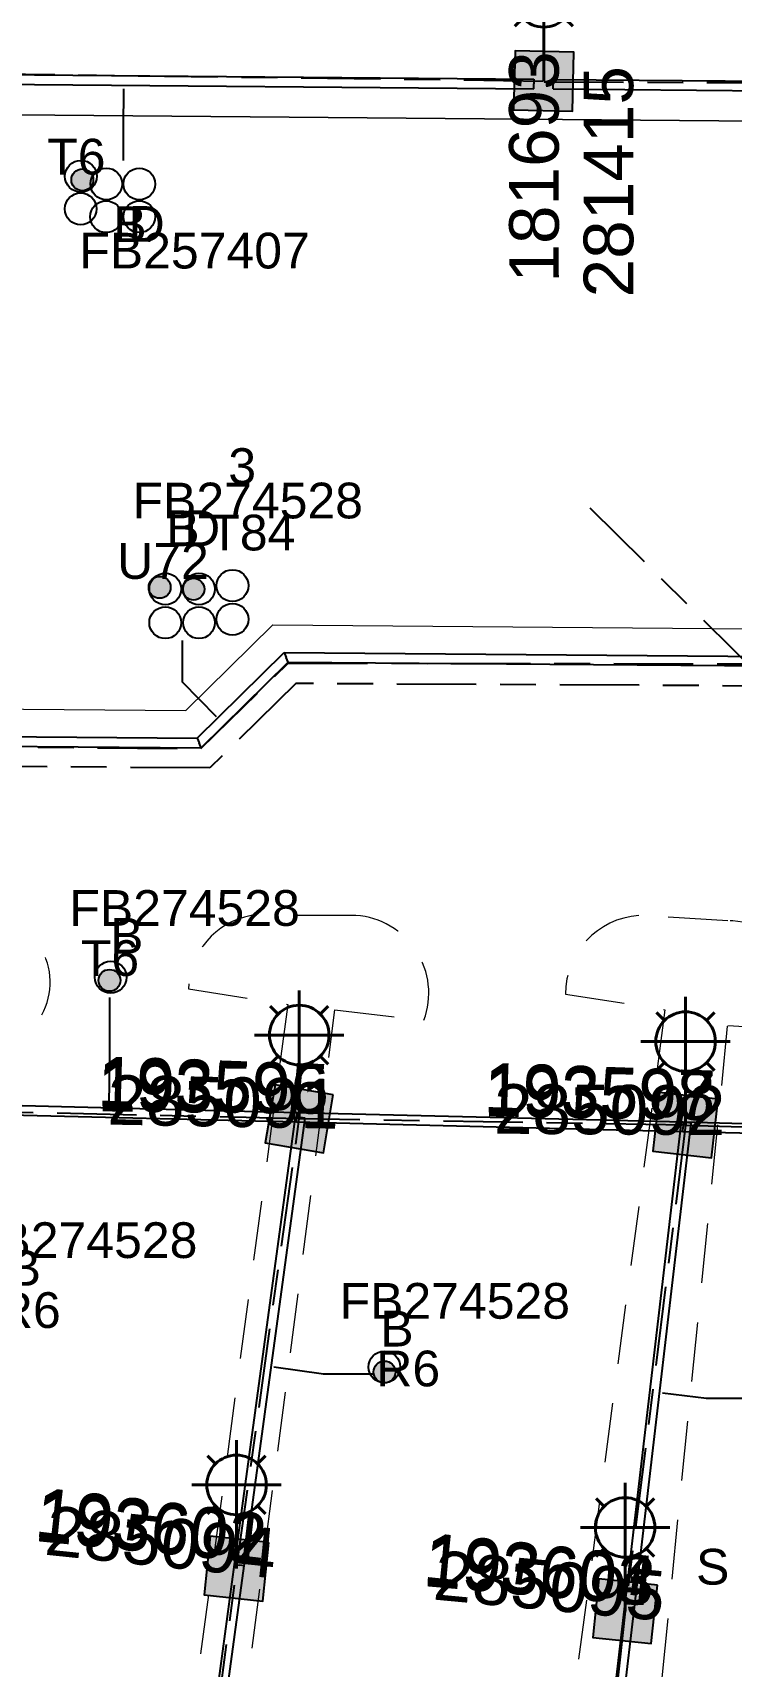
# Model space of a CAD drawing. Header units: metres. Extents: x 300268 to 302887, y 6172399 to 6173904.
# Drawn here: x 301442 to 301477.2, y 6173073.1 to 6173155.4 of the extents above; entities that cross this region are included whole.
import ezdxf
from ezdxf.enums import TextEntityAlignment as Align

# ---------------------------------------------------------------- set-up
doc = ezdxf.new("R2010")
doc.units = ezdxf.units.M
doc.linetypes.add('Cable Exist UG', pattern=[8.2, 4, -1.2, 1.8, -1.2])
doc.linetypes.add('Dash', pattern=[5, 3, -2])
doc.layers.get('0').update_dxf_attribs({"color": 6})
for name, color, linetype, lineweight in [('Cadastre Developer_SP_EXT', 9, 'Continuous', 5), ('Cadastre Land Parcels_SP_EXT', 9, 'Continuous', 5), ('Cadastre Roads_SP_EXT', 9, 'Continuous', 5)]:
    doc.layers.add(name, color=color, linetype=linetype, lineweight=lineweight)
for name, color, linetype in [('Duct_SP_EXT', 7, 'Continuous'), ('Equip_SP_SL_EXT', 7, 'Continuous'), ('Mains_HV_EXT', 7, 'Continuous'), ('Mains_LV_EXT', 7, 'Continuous'), ('Mains_SL_EXT', 7, 'Continuous'), ('SupportsUG_SP_LV_SL_EXT', 7, 'Continuous')]:
    doc.layers.add(name, color=color, linetype=linetype)
doc.styles.add('COLUMN_LABEL', font='arial.ttf')
doc.styles.add('iecARIAL', font='arial.ttf', dxfattribs={"height": 2})
doc.styles.add('POLE_LABEL', font='arial.ttf')
doc.styles.get("Standard").update_dxf_attribs({"font": 'arial.ttf'})

# ---------------------------------------------------------------- blocks, each defined once
blk = doc.blocks.new('COLUMN_EXT')
blk.add_hatch(color=256).paths.add_polyline_path([(-1.485, 1.485), (-1.485, -1.485), (1.485, -1.485), (1.485, 1.485)])
blk.add_lwpolyline([(-1.485, -1.485), (1.485, -1.485), (1.485, 1.485), (-1.485, 1.485)], close=True)
for tag, height, style, flags, p in [('ASSET_NUM', 2.5, 'COLUMN_LABEL', 8, (2, 2)), ('STRUCTURE_PLANT_NUMBER', 0.2, 'POLE_LABEL', 9, (1.813, 0.031)), ('STREET_CODE', 0.2, 'COLUMN_LABEL', 9, (1.813, -0.2))]:
    blk.add_attdef(tag, text='', height=height, dxfattribs=dict(style=style, flags=flags)).set_placement(p, align=Align.MIDDLE_LEFT)
at = {"flags": 9}
for tag, p in [('OWNED_BY', (1.813, -0.6)), ('STATE', (1.813, -0.8)), ('COLUMN_TYPE', (1.813, -0.4)), ('STREETNAME', (1.813, -1.6)), ('USAGE', (1.813, -1)), ('LEGEND', (1.813, -1.2)), ('LOCATION', (1.813, -1.4)), ('SUBURB', (1.813, -1.8)), ('NOTES', (1.813, -2))]:
    blk.add_attdef(tag, text='', height=0.2, dxfattribs=at).set_placement(p, align=Align.MIDDLE_LEFT)
at = {"flags": 1}
blk.add_attdef('Z', (1.813, -2.351), '', height=0.2, dxfattribs=at)
blk = doc.blocks.new('DUCT_EXT')
blk.add_circle((0, 0.8), 0.8)
at = {"flags": 1}
blk.add_attdef('Z', (0, 0), '', height=0.2, dxfattribs=at)
at = {"flags": 9}
for tag, p in [('DUCT_CODE', (0, 0)), ('XSECT_TYPE', (0, -0.2)), ('STATE', (0, -0.6)), ('FB_REFERENCE', (0, -0.4)), ('NOTES', (0, -0.8))]:
    blk.add_attdef(tag, text='', height=0.2, dxfattribs=at).set_placement(p, align=Align.MIDDLE_LEFT)
blk = doc.blocks.new('SL_LANTERN_EXT')
at = {"lineweight": 40}
for p, q in [((0, 1.968), (0, 6.468)), ((-1.459, 5.676), (-1.061, 5.278)), ((1.458, 5.676), (1.06, 5.278)), ((-2.25, 4.218), (2.25, 4.218)), ((-1.459, 2.759), (-1.061, 3.157)), ((0, 0), (0, 2.721)), ((1.458, 2.759), (1.06, 3.157))]:
    blk.add_line(p, q, dxfattribs=at)
blk.add_circle((0, 4.218), 1.5, dxfattribs=at)
at = {"style": 'iecARIAL', "flags": 8}
blk.add_attdef('ASSET_NUM', (1.5, 1.5), '', height=2.5, dxfattribs=at)
for tag, p, height, flags in [('CONSTRUCTED_VOLTAGE', (0.981, -0.653), 0.2, 9), ('CONTROL_TYPE', (0.981, -0.853), 0.2, 9), ('LNUMBER', (2.181, -3.253), 2.5, 8), ('OPERATING_VOLTAGE', (0.981, -1.653), 0.2, 9), ('LANTERN_PURPOSE', (0.981, -1.053), 0.2, 9), ('LANTERN_TYPE', (0.981, -1.253), 0.2, 9), ('NO_PHASES', (0.981, -1.453), 0.2, 9), ('ORIENTATION', (0.981, -1.853), 0.2, 9), ('OWNED_BY', (0.981, -2.053), 0.2, 9), ('STATE', (0.981, -2.253), 0.2, 9), ('CEXIST', (0.981, -2.653), 0.2, 9), ('USAGE', (0.981, -2.453), 0.2, 9), ('CNEW', (0.981, -2.853), 0.2, 9), ('CNUMBER', (0.981, -3.053), 0.2, 9), ('CREMOVE', (0.981, -3.253), 0.2, 9), ('CREPLACE', (0.981, -3.453), 0.2, 9), ('LKINGHEIGHT', (0.981, -3.653), 0.2, 9), ('LBRACKET', (0.981, -3.853), 0.2, 9), ('LBRACKETVOCAB', (0.981, -4.053), 0.2, 9), ('LCATEGORY', (0.981, -4.253), 0.2, 9), ('LCHARGE1', (0.981, -4.453), 0.2, 9), ('LCHARGE1PERCENT', (0.981, -4.653), 0.2, 9), ('LCHARGE2', (0.981, -4.853), 0.2, 9), ('LCHARGE2PERCENT', (0.981, -5.053), 0.2, 9), ('LCHARGE3', (0.981, -5.253), 0.2, 9), ('LCHARGE3PERCENT', (0.981, -5.453), 0.2, 9), ('LEXIST', (0.981, -5.653), 0.2, 9), ('LLAMP', (0.981, -5.853), 0.2, 9), ('LLAMPVOCAB', (0.981, -6.053), 0.2, 9), ('LMAST', (0.981, -6.253), 0.2, 9), ('LMASTVOCAB', (0.981, -6.453), 0.2, 9), ('LNEW', (0.981, -6.653), 0.2, 9), ('LANTNUMBER', (0.981, -6.853), 0.2, 9), ('LOUTREACH', (0.981, -7.253), 0.2, 9), ('LOUTREACHVOCAB', (0.981, -7.453), 0.2, 9), ('LRATECODE', (0.981, -7.653), 0.2, 9), ('LREMOVE', (0.981, -7.853), 0.2, 9), ('LREPLACE', (0.981, -8.053), 0.2, 9), ('LTYPE', (0.981, -8.253), 0.2, 9), ('STREETNAME', (0.981, -9.253), 0.2, 9), ('LTYPEVOCAB', (0.981, -8.453), 0.2, 9), ('LEGEND', (0.981, -8.653), 0.2, 9), ('LOCATION', (0.981, -8.853), 0.2, 9), ('NOTES', (0.981, -9.053), 0.2, 9), ('SUBURB', (0.981, -9.453), 0.2, 1)]:
    blk.add_attdef(tag, p, '', height=height, dxfattribs=dict(flags=flags))
blk = doc.blocks.new('CABLE_LARGE_EXT')
h = blk.add_hatch(color=256)
edge = h.paths.add_edge_path()
edge.add_arc((0, 0.55), 0.55, 0, 360)
blk.add_circle((0, 0.55), 0.55)
at = {"flags": 1}
blk.add_attdef('Z', (0, 0), '', height=0.2, dxfattribs=at)
at = {"flags": 9}
for tag, p in [('COND_CODE', (0, 0)), ('XSECT_SIZE', (0, -0.6)), ('STATE', (0, -0.4)), ('FB_REFERENCE', (0, -0.2)), ('NOTES', (0, -0.8))]:
    blk.add_attdef(tag, text='', height=0.2, dxfattribs=at).set_placement(p, align=Align.MIDDLE_LEFT)

msp = doc.modelspace()

# ---------------------------------------------------------------- linework, layer by layer
at = {"layer": 'Cadastre Developer_SP_EXT', "linetype": 'Dash'}
for points in [[(301435.585, 6173107.207), (301428.465, 6173052.098), (301423.719, 6173052.89), (301423.719, 6173052.89, 0.428789), (301426.356, 6173048.407), (301426.356, 6173048.407), (301431.629, 6173047.617), (301431.629, 6173047.617, 0.428597), (301435.322, 6173051.308), (301435.322, 6173051.308), (301430.839, 6173051.835), (301438.222, 6173106.417), (301442.44, 6173105.888), (301442.44, 6173105.888, 0.594775), (301439.276, 6173110.899), (301439.276, 6173110.899), (301434.53, 6173110.899), (301434.53, 6173110.899, 0.474542), (301430.576, 6173107.735), (301430.576, 6173107.735), (301435.585, 6173107.207)], [(301454.833, 6173106.417), (301447.186, 6173049.462), (301442.44, 6173049.726), (301442.44, 6173049.726, 0.406258), (301445.341, 6173045.507), (301445.341, 6173045.507), (301449.823, 6173044.98), (301449.823, 6173044.98, 0.531476), (301454.042, 6173048.671), (301454.042, 6173048.671), (301449.823, 6173049.199), (301457.206, 6173106.153), (301461.689, 6173105.625), (301461.689, 6173105.625, 0.501482), (301458.262, 6173110.899), (301458.262, 6173110.899), (301452.987, 6173110.899), (301452.987, 6173110.899, 0.354792), (301449.823, 6173107.207), (301449.823, 6173107.207), (301454.833, 6173106.417)], [(301473.818, 6173106.153), (301465.908, 6173046.562), (301461.162, 6173047.089), (301461.162, 6173047.089, 0.371991), (301464.061, 6173042.606), (301464.061, 6173042.606), (301469.072, 6173041.816), (301469.072, 6173041.816, 0.374388), (301475.4, 6173047.352), (301475.4, 6173047.352), (301471.181, 6173047.617), (301476.982, 6173105.361), (301481.465, 6173105.098), (301481.465, 6173105.098, 0.469367), (301476.982, 6173110.634), (301476.982, 6173110.634), (301472.5, 6173110.899), (301472.5, 6173110.899, 0.393459), (301468.809, 6173106.943), (301468.809, 6173106.943), (301473.818, 6173106.153)]]:
    msp.add_lwpolyline(points, format="xyb", close=True, dxfattribs=at)
at = {"layer": 'Cadastre Land Parcels_SP_EXT', "linetype": 'Continuous'}
msp.add_lwpolyline([(301480.465, 6173150.904), (301423.405, 6173151.394), (301423.133, 6173121.45), (301449.692, 6173121.23), (301454.071, 6173125.539), (301480.252, 6173125.329), (301480.465, 6173150.904)], close=True, dxfattribs=at)
at = {"layer": 'Cadastre Roads_SP_EXT', "linetype": 'Continuous'}
msp.add_lwpolyline([(301479.538, 6173175.911), (301433.704, 6173176.309), (301428.738, 6173164.3), (301423.405, 6173151.394), (301480.465, 6173150.904), (301479.538, 6173175.911)], close=True, dxfattribs=at)
at = {"layer": 'Duct_SP_EXT'}
for p, q in [((301423.182, 6173153.414), (301467.227, 6173153.031)), ((301423.177, 6173152.934), (301467.222, 6173152.551)), ((301467.222, 6173152.551), (301467.224, 6173152.791)), ((301467.227, 6173153.031), (301467.224, 6173152.791)), ((301468.194, 6173152.542), (301468.196, 6173152.782)), ((301468.194, 6173152.542), (301480.422, 6173152.436)), ((301468.198, 6173153.022), (301468.196, 6173152.782)), ((301468.198, 6173153.022), (301480.426, 6173152.916)), ((301450.273, 6173119.836), (301454.649, 6173124.144)), ((301450.468, 6173119.355), (301454.844, 6173123.663)), ((301454.649, 6173124.144), (301480.247, 6173123.943)), ((301454.649, 6173124.144), (301454.747, 6173123.903)), ((301454.844, 6173123.663), (301454.747, 6173123.903)), ((301454.844, 6173123.663), (301480.244, 6173123.463)), ((301425.382, 6173119.551), (301450.468, 6173119.355)), ((301425.385, 6173120.031), (301450.273, 6173119.836)), ((301450.273, 6173119.836), (301450.371, 6173119.595)), ((301450.468, 6173119.355), (301450.371, 6173119.595)), ((301436.152, 6173101.457), (301455.281, 6173100.981)), ((301436.14, 6173100.977), (301455.269, 6173100.501)), ((301452.154, 6173078.205), (301455.224, 6173100.751)), ((301452.63, 6173078.14), (301455.699, 6173100.686)), ((301455.224, 6173100.751), (301455.461, 6173100.718)), ((301455.269, 6173100.501), (301455.275, 6173100.741)), ((301455.269, 6173100.501), (301455.275, 6173100.741)), ((301455.269, 6173100.501), (301474.731, 6173100.017)), ((301455.281, 6173100.981), (301455.275, 6173100.741)), ((301455.281, 6173100.981), (301455.275, 6173100.741)), ((301455.281, 6173100.981), (301474.743, 6173100.497)), ((301455.699, 6173100.686), (301455.461, 6173100.718)), ((301471.821, 6173076.244), (301474.663, 6173100.497)), ((301472.298, 6173076.189), (301475.14, 6173100.441)), ((301474.663, 6173100.497), (301474.902, 6173100.469)), ((301474.743, 6173100.497), (301474.737, 6173100.257)), ((301474.743, 6173100.497), (301474.737, 6173100.257)), ((301474.743, 6173100.497), (301486.248, 6173100.211)), ((301475.14, 6173100.441), (301474.902, 6173100.469)), ((301474.731, 6173100.017), (301474.737, 6173100.257)), ((301474.731, 6173100.017), (301474.737, 6173100.257)), ((301474.731, 6173100.017), (301486.236, 6173099.731)), ((301448.857, 6173053.986), (301452.154, 6173078.205)), ((301452.154, 6173078.205), (301452.392, 6173078.173)), ((301452.154, 6173078.205), (301452.392, 6173078.173)), ((301449.333, 6173053.921), (301452.63, 6173078.14)), ((301452.63, 6173078.14), (301452.392, 6173078.173)), ((301452.63, 6173078.14), (301452.392, 6173078.173)), ((301468.888, 6173051.209), (301471.821, 6173076.244)), ((301469.364, 6173051.153), (301472.298, 6173076.189)), ((301471.821, 6173076.244), (301472.06, 6173076.216)), ((301471.821, 6173076.244), (301472.06, 6173076.216)), ((301472.298, 6173076.189), (301472.06, 6173076.216)), ((301472.298, 6173076.189), (301472.06, 6173076.216))]:
    msp.add_line(p, q, dxfattribs=at)
for points in [[(301446.561, 6173148.931), (301446.561, 6173150.551), (301446.578, 6173152.547)], [(301449.507, 6173124.746), (301449.507, 6173122.671), (301451.216, 6173120.932)], [(301445.851, 6173106.776), (301445.851, 6173103.776), (301445.819, 6173101.35)], [(301459.109, 6173087.8), (301456.628, 6173087.8), (301454.129, 6173088.142)], [(301478.647, 6173086.56), (301475.92, 6173086.56), (301473.696, 6173086.842)]]:
    msp.add_lwpolyline(points, dxfattribs=at)
at = {"layer": 'Mains_HV_EXT', "linetype": 'Cable Exist UG'}
msp.add_lwpolyline([(301498.55, 6173106.122), (301497.215, 6173113.2), (301492.751, 6173113.065), (301492.582, 6173119.429), (301488.922, 6173122.409), (301455.242, 6173122.589), (301450.91, 6173118.337), (301387.705, 6173118.743), (301351.675, 6173119.148), (301350.581, 6173111.072), (301347.374, 6173111.502), (301342.223, 6173112.284), (301342.446, 6173114.093)], dxfattribs=at)
at = {"layer": 'Mains_LV_EXT', "linetype": 'Cable Exist UG'}
for points in [[(301498.55, 6173106.122), (301495.128, 6173104.873), (301490.291, 6173111.417), (301470.051, 6173131.426)], [(301403.927, 6173119.733), (301422.011, 6173119.511), (301424.676, 6173117.463), (301426.412, 6173117.49), (301428.855, 6173119.484), (301450.449, 6173119.31), (301454.849, 6173123.61), (301487.534, 6173123.572), (301488.229, 6173121.57), (301492.902, 6173117.917), (301492.982, 6173113.236), (301498.55, 6173106.122)]]:
    msp.add_lwpolyline(points, dxfattribs=at)
at = {"layer": 'Mains_SL_EXT', "linetype": 'Cable Exist UG'}
for points in [[(301422.7, 6173153.534), (301467.706, 6173152.941)], [(301467.737, 6173152.895), (301501.674, 6173152.791)], [(301474.863, 6173100.333), (301487.322, 6173099.992), (301487.999, 6173105.925), (301488.53, 6173107.488), (301490.404, 6173109.059), (301491.611, 6173107.514)], [(301455.407, 6173100.657), (301436.16, 6173101.099)], [(301452.251, 6173077.994), (301455.407, 6173100.657)], [(301474.863, 6173100.333), (301455.407, 6173100.657)], [(301474.863, 6173100.333), (301471.818, 6173075.852)], [(301449.095, 6173053.954), (301452.251, 6173077.994)], [(301471.818, 6173075.852), (301469.126, 6173051.181)]]:
    msp.add_lwpolyline(points, dxfattribs=at)

# ---------------------------------------------------------------- block references
at = {"layer": 'Duct_SP_EXT'}
for name, p in [('DUCT_EXT', (301444.411, 6173147.343)), ('CABLE_LARGE_EXT', (301444.485, 6173147.412)), ('DUCT_EXT', (301445.689, 6173146.957)), ('DUCT_EXT', (301447.352, 6173146.952)), ('DUCT_EXT', (301444.4, 6173145.7)), ('DUCT_EXT', (301445.684, 6173145.304)), ('DUCT_EXT', (301447.352, 6173145.304)), ('CABLE_LARGE_EXT', (301448.378, 6173126.882)), ('CABLE_LARGE_EXT', (301450.087, 6173126.79)), ('DUCT_EXT', (301445.912, 6173106.993)), ('CABLE_LARGE_EXT', (301445.856, 6173107.081)), ('DUCT_EXT', (301459.697, 6173087.352)), ('CABLE_LARGE_EXT', (301459.697, 6173087.352))]:
    msp.add_blockref(name, p, dxfattribs=at)
at = {"layer": 'Duct_SP_EXT', "rotation": 269.9876876834708}
for p in [(301447.859, 6173127.348), (301449.559, 6173127.348), (301451.246, 6173127.522), (301447.859, 6173125.648), (301449.559, 6173125.648), (301451.246, 6173125.822)]:
    msp.add_blockref('DUCT_EXT', p, dxfattribs=at)
at = {"layer": 'Equip_SP_SL_EXT'}
ref = msp.add_blockref('SL_LANTERN_EXT', (301467.722, 6173152.941), dxfattribs=at)
ref.add_attrib('ASSET_NUM', '181693', dxfattribs={"layer": '0', "height": 2.5, "rotation": 90.03622, "style": 'iecARIAL'}).set_placement((301469.222, 6173154.441), align=Align.BOTTOM_RIGHT)
ref = msp.add_blockref('SL_LANTERN_EXT', (301455.407, 6173100.657), dxfattribs=at)
ref.add_attrib('ASSET_NUM', '193595', dxfattribs={"layer": '0', "height": 2.5, "rotation": 358.01366, "style": 'iecARIAL'}).set_placement((301456.907, 6173102.157), align=Align.MIDDLE_RIGHT)
ref = msp.add_blockref('SL_LANTERN_EXT', (301455.407, 6173100.657), dxfattribs=at)
ref.add_attrib('ASSET_NUM', '193596', dxfattribs={"layer": '0', "height": 2.5, "rotation": 359.37724, "style": 'iecARIAL'}).set_placement((301456.907, 6173102.157), align=Align.MIDDLE_RIGHT)
ref = msp.add_blockref('SL_LANTERN_EXT', (301474.863, 6173100.333), dxfattribs=at)
ref.add_attrib('ASSET_NUM', '193597', dxfattribs={"layer": '0', "height": 2.5, "rotation": 358.00501, "style": 'iecARIAL'}).set_placement((301476.363, 6173101.833), align=Align.MIDDLE_RIGHT)
ref = msp.add_blockref('SL_LANTERN_EXT', (301474.863, 6173100.333), dxfattribs=at)
ref.add_attrib('ASSET_NUM', '193598', dxfattribs={"layer": '0', "height": 2.5, "rotation": 359.0109, "style": 'iecARIAL'}).set_placement((301476.363, 6173101.833), align=Align.MIDDLE_RIGHT)
ref = msp.add_blockref('SL_LANTERN_EXT', (301452.251, 6173077.994), dxfattribs=at)
ref.add_attrib('ASSET_NUM', '193601', dxfattribs={"layer": '0', "height": 2.5, "rotation": 353.26399, "style": 'iecARIAL'}).set_placement((301453.751, 6173079.494), align=Align.MIDDLE_RIGHT)
ref = msp.add_blockref('SL_LANTERN_EXT', (301452.251, 6173077.994), dxfattribs=at)
ref.add_attrib('ASSET_NUM', '193602', dxfattribs={"layer": '0', "height": 2.5, "rotation": 354.36932, "style": 'iecARIAL'}).set_placement((301453.751, 6173079.494), align=Align.MIDDLE_RIGHT)
ref = msp.add_blockref('SL_LANTERN_EXT', (301471.818, 6173075.852), dxfattribs=at)
ref.add_attrib('ASSET_NUM', '193604', dxfattribs={"layer": '0', "height": 2.5, "rotation": 353.99099, "style": 'iecARIAL'}).set_placement((301473.318, 6173077.352), align=Align.MIDDLE_RIGHT)
ref = msp.add_blockref('SL_LANTERN_EXT', (301471.818, 6173075.852), dxfattribs=at)
ref.add_attrib('ASSET_NUM', '193603', dxfattribs={"layer": '0', "height": 2.5, "rotation": 354.99608, "style": 'iecARIAL'}).set_placement((301473.318, 6173077.352), align=Align.MIDDLE_RIGHT)
at = {"layer": 'SupportsUG_SP_LV_SL_EXT'}
ref = msp.add_blockref('COLUMN_EXT', (301467.722, 6173152.941), dxfattribs=dict(at, rotation=358.6543585980103))
ref.add_attrib('ASSET_NUM', '281415', dxfattribs={"layer": '0', "height": 2.5, "rotation": 90.03622, "style": 'COLUMN_LABEL'}).set_placement((301469.722, 6173153.691), align=Align.TOP_RIGHT)
ref = msp.add_blockref('COLUMN_EXT', (301455.407, 6173100.657), dxfattribs=dict(at, rotation=170.3602550959122))
ref.add_attrib('ASSET_NUM', '285091', dxfattribs={"layer": '0', "height": 2.5, "rotation": 358.96465, "style": 'COLUMN_LABEL'}).set_placement((301457.407, 6173101.407), align=Align.MIDDLE_RIGHT)
ref = msp.add_blockref('COLUMN_EXT', (301474.863, 6173100.333), dxfattribs=dict(at, rotation=173.5409652120067))
ref.add_attrib('ASSET_NUM', '285092', dxfattribs={"layer": '0', "height": 2.5, "rotation": 359.62552, "style": 'COLUMN_LABEL'}).set_placement((301476.863, 6173101.083), align=Align.MIDDLE_RIGHT)
ref = msp.add_blockref('COLUMN_EXT', (301452.251, 6173077.994), dxfattribs=dict(at, rotation=174.1140121658105))
ref.add_attrib('ASSET_NUM', '285094', dxfattribs={"layer": '0', "height": 2.5, "rotation": 354.06258, "style": 'COLUMN_LABEL'}).set_placement((301454.251, 6173078.744), align=Align.MIDDLE_RIGHT)
ref = msp.add_blockref('COLUMN_EXT', (301471.818, 6173075.852), dxfattribs=dict(at, rotation=173.8730669891916))
ref.add_attrib('ASSET_NUM', '285095', dxfattribs={"layer": '0', "height": 2.5, "rotation": 354.64417, "style": 'COLUMN_LABEL'}).set_placement((301473.818, 6173076.602), align=Align.MIDDLE_RIGHT)

# ---------------------------------------------------------------- texts
at = {"layer": 'Cadastre Developer_SP_EXT'}
msp.add_text('S', height=1.8, dxfattribs=at).set_placement((301475.39, 6173077.191))
at = {"layer": 'Cadastre Land Parcels_SP_EXT'}
msp.add_text('3', height=1.8, dxfattribs=at).set_placement((301451.836, 6173132.641))
at = {"layer": 'Duct_SP_EXT'}
for s, p in [('T6', (301442.717, 6173148.231)), ('B', (301446.047, 6173144.823)), ('D', (301446.818, 6173144.844)), ('FB257407', (301444.335, 6173143.496)), ('FB274528', (301447.014, 6173130.906)), ('B', (301448.714, 6173129.506)), ('D', (301449.614, 6173129.506)), ('T84', (301450.88, 6173129.292)), ('U72', (301446.242, 6173127.858)), ('FB274528', (301443.833, 6173110.378)), ('B', (301445.883, 6173108.978)), ('T6', (301444.41, 6173107.855)), ('FB274528', (301438.677, 6173093.644)), ('B', (301440.727, 6173092.244)), ('FB274528', (301457.441, 6173090.586)), ('R6', (301440.185, 6173090.121)), ('B', (301459.491, 6173089.186)), ('R6', (301459.29, 6173087.178))]:
    msp.add_text(s, height=1.8, dxfattribs=at).set_placement(p)

doc.saveas('drawing.dxf')
